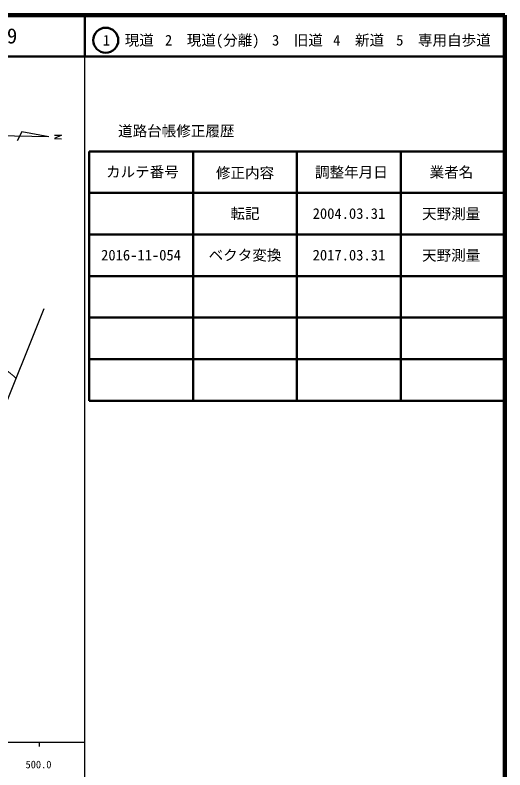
# Model space of a CAD drawing. Units: millimetres, scale not verified. Extents: x 40000 to 680000, y 20000 to 380000.
# Drawn here: x 562220 to 680000, y 198357 to 380000 of the extents above; entities that cross this region are included whole.
import ezdxf
from ezdxf.enums import TextEntityAlignment as Align

# ---------------------------------------------------------------- set-up
doc = ezdxf.new("R2010")
doc.units = ezdxf.units.MM
doc.header["$LTSCALE"] = 1000
for name, color, linetype, lineweight in [('M-BMK-OTRS', 5, 'Continuous', 25), ('M-BMK-SRVR', 3, 'Continuous', 25), ('M-TTL', 2, 'Continuous', 140), ('M-TTL-BAND', 7, 'Continuous', 25), ('M-TTL-FRAM', 2, 'Continuous', 50), ('M-TTL-LINE', 7, 'Continuous', 50), ('M-WORK', 1, 'Continuous', 13)]:
    doc.layers.add(name, color=color, linetype=linetype, lineweight=lineweight)
doc.layers.add('M-TTL-TXT', color=7, linetype='Continuous')
doc.styles.add('ＭＳ ゴシック', font='')
doc.styles.get('ＭＳ ゴシック').set_extended_font_data('MS Gothic')

msp = doc.modelspace()

# ---------------------------------------------------------------- linework, layer by layer
at = {"layer": 'M-BMK-OTRS'}
msp.add_line((557971, 281588), (569187, 309412), dxfattribs=at)
at = {"layer": 'M-BMK-SRVR'}
for p, q in [((570315, 350701), (543386, 351230)), ((563873, 351905), (562754, 349772)), ((570315, 350701), (563873, 351905)), ((573388, 351110), (571704, 350280)), ((571726, 351143), (573388, 351110)), ((571704, 350280), (573373, 350256))]:
    msp.add_line(p, q, dxfattribs=at)
at = {"layer": 'M-TTL'}
for p, q in [((680000, 380000), (40000, 380000)), ((680000, 20000), (680000, 380000))]:
    msp.add_line(p, q, dxfattribs=at)
at = {"layer": 'M-TTL-BAND'}
for p, q in [((579000, 20000), (579000, 370000)), ((40000, 205000), (579000, 205000)), ((568000, 205000), (568000, 204000))]:
    msp.add_line(p, q, dxfattribs=at)
at = {"layer": 'M-TTL-FRAM'}
for p, q in [((580000, 347197), (580000, 287197)), ((580000, 347197), (680000, 347197)), ((580000, 287197), (680000, 287197))]:
    msp.add_line(p, q, dxfattribs=at)
at = {"layer": 'M-TTL-LINE'}
for p, q in [((579000, 380000), (579000, 370000)), ((40000, 370000), (680000, 370000)), ((605000, 347197), (605000, 287197)), ((630000, 347197), (630000, 287197)), ((655000, 347197), (655000, 287197)), ((580000, 337197), (680000, 337197)), ((580000, 327197), (680000, 327197)), ((580000, 317197), (680000, 317197)), ((580000, 307197), (680000, 307197)), ((580000, 297197), (680000, 297197))]:
    msp.add_line(p, q, dxfattribs=at)
msp.add_circle((584031, 373958), 3000, dxfattribs=at)
at = {"layer": 'M-WORK'}
msp.add_open_spline([(559631, 298944), (559039, 298651), (558753, 298561), (558365, 298115), (558169, 297890), (558005, 297777), (557927, 297490), (557857, 297234), (557957, 297075), (558021, 296817), (558108, 296469), (558169, 296268), (558349, 295957), (558605, 295516), (558855, 295338), (559240, 295004), (559729, 294579), (560119, 294502), (560648, 294128), (561392, 293601), (561628, 293347), (562408, 292595)], degree=3, knots=[0, 0, 0, 0, 1, 1, 1, 2, 2, 2, 3, 3, 3, 4, 4, 4, 5, 5, 5, 6, 6, 6, 7, 7, 7, 7], dxfattribs=at)

# ---------------------------------------------------------------- texts
at = {"layer": 'M-TTL-BAND', "style": 'ＭＳ ゴシック'}
msp.add_text('500.0', height=1833, dxfattribs=at).set_placement((567844, 198195), align=Align.BOTTOM_CENTER)
at = {"layer": 'M-TTL-TXT', "style": 'ＭＳ ゴシック'}
for s, height, p in [('9', 3666, (561497, 375000)), ('1\u3000現道', 2566, (589448, 373958)), ('2\u3000現道(分離)', 2566, (609619, 373958)), ('3\u3000旧道', 2566, (630121, 373958)), ('4\u3000新道', 2566, (644824, 373958)), ('5\u3000専用自歩道', 2566, (665228, 373958)), ('道路台帳修正履歴', 2566, (600968, 352113)), ('カルテ番号', 2566, (592839, 342277)), ('修正内容', 2566, (617509, 342023)), ('調整年月日', 2566, (643089, 342197)), ('業者名', 2566, (667134, 342197)), ('転記', 2566, (617500, 332245)), ('2004.03.31', 2566, (642500, 332245)), ('天野測量', 2566, (667077, 332189)), ('2016-11-054', 2566, (592500, 322245)), ('ベクタ変換', 2566, (617500, 322245)), ('2017.03.31', 2566, (642500, 322245)), ('天野測量', 2566, (667077, 322189))]:
    msp.add_text(s, height=height, dxfattribs=at).set_placement(p, align=Align.MIDDLE_CENTER)

doc.saveas('drawing.dxf')
